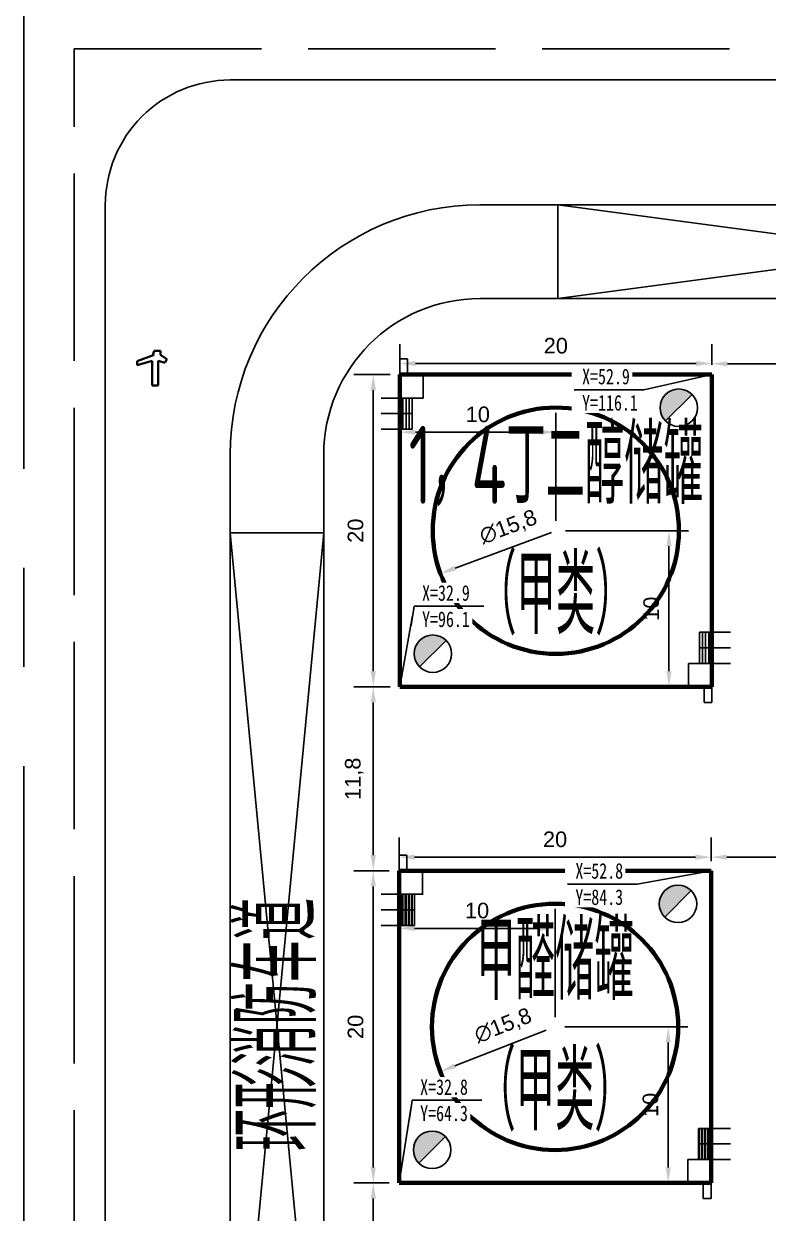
# Model space of a CAD drawing. Header units: millimetres. Extents: x 3176 to 4017, y 1682 to 2277.
# Drawn here: x 3325 to 3372.7, y 2051.6 to 2127.8 of the extents above; entities that cross this region are included whole.
import ezdxf
from ezdxf.enums import TextEntityAlignment as Align

# ---------------------------------------------------------------- set-up
doc = ezdxf.new("R2010")
doc.units = ezdxf.units.MM
doc.linetypes.add('ACAD_ISO02W100', pattern=[15, 12, -3])
doc.linetypes.add('CENTER', pattern=[50.8, 31.75, -6.35, 6.35, -6.35])
for name, color, linetype, lineweight in [('14-消防', 12, 'Continuous', 25), ('16-储罐', 32, 'Continuous', 80), ('18-环形消防车道', 252, 'Continuous', 25), ('19-楼梯', 126, 'Continuous', 25), ('19-楼梯 @ 1', 126, 'Continuous', 25), ('2-文本 @ 1', 7, 'Continuous', 25), ('20-排水渠', 71, 'Continuous', 25), ('23-标注', 7, 'Continuous', 25), ('24-隔堤', 175, 'Continuous', 80), ('25-坐标2', 7, 'Continuous', 25), ('5-道路线', 7, 'ACAD_ISO02W100', 25), ('6-道路中心黄线', 50, 'CENTER', 25), ('7-建筑外沿', 7, 'Continuous', 25)]:
    doc.layers.add(name, color=color, linetype=linetype, lineweight=lineweight)
doc.styles.add('5mm', font='gbenor.shx', dxfattribs={"width": 0.7, "height": 5, "bigfont": 'gbcbig.shx'})
doc.styles.add('Dim_Coord', font='txt', dxfattribs={"width": 0.75})
doc.styles.get("Standard").update_dxf_attribs({"font": 'arial.ttf'})
doc.dimstyles.new('ISO-25', dxfattribs={"dimtxt": 1, "dimasz": 1, "dimexe": 1.25, "dimexo": 0.625, "dimtad": 1, "dimdec": 1, "dimtxsty": 'Standard', "dimcen": 2.5, "dimadec": 0, "dimazin": 0, "dimtfac": 1, "dimtdec": 1, "dimtmove": 0, "dimatfit": 3, "dimfxl": 0, "dimarcsym": 0})

# ---------------------------------------------------------------- blocks, each defined once
blk = doc.blocks.new('消防拴')
at = {"layer": '6-道路中心黄线', "true_color": 0x991b1e}
h = blk.add_hatch(color=244, dxfattribs=at)
h.dxf.hatch_style = 1
h.paths.add_polyline_path([(2870.019, 1133.538, 0.668179), (2867.971, 1132.689, 0.198912), (2868.322, 1131.841)])
at = {"layer": '14-消防'}
blk.add_line((2868.322, 1131.841), (2870.019, 1133.538), dxfattribs=at)
blk.add_circle((2869.171, 1132.689), 1.2, dxfattribs=at)
blk = doc.blocks.new('*D65')
at = {"layer": '23-标注', "color": 0, "lineweight": -2, "transparency": 16777216}
for p, q in [((3349.062, 2105.921), (3349.062, 2107.255)), ((3369.062, 2105.921), (3369.062, 2107.255)), ((3350.062, 2106.005), (3368.062, 2106.005))]:
    blk.add_line(p, q, dxfattribs=at)
at = {"layer": '23-标注', "color": 0, "transparency": 16777216}
for points in [[(3350.062, 2106.172), (3350.062, 2105.838), (3349.062, 2106.005)], [(3368.062, 2106.172), (3368.062, 2105.838), (3369.062, 2106.005)]]:
    blk.add_solid(points, dxfattribs=at)
at = {"layer": 'Defpoints', "color": 0, "transparency": 16777216}
for p in [(3369.062, 2106.005), (3349.062, 2105.296), (3369.062, 2105.296)]:
    blk.add_point(p, dxfattribs=at)
at = {"layer": '23-标注', "color": 0, "transparency": 16777216, "insert": (3359.062, 2107.141), "char_height": 1, "attachment_point": 5}
blk.add_mtext('20', dxfattribs=at)
blk = doc.blocks.new('*D67')
at = {"layer": '23-标注', "color": 0, "lineweight": -2, "transparency": 16777216}
for p, q in [((3349.012, 2074.137), (3349.012, 2075.634)), ((3369.012, 2074.137), (3369.012, 2075.634)), ((3350.012, 2074.384), (3368.012, 2074.384))]:
    blk.add_line(p, q, dxfattribs=at)
at = {"layer": '23-标注', "color": 0, "transparency": 16777216}
for points in [[(3350.012, 2074.551), (3350.012, 2074.218), (3349.012, 2074.384)], [(3368.012, 2074.551), (3368.012, 2074.218), (3369.012, 2074.384)]]:
    blk.add_solid(points, dxfattribs=at)
at = {"layer": 'Defpoints', "color": 0, "transparency": 16777216}
for p in [(3369.012, 2074.384), (3349.012, 2073.512), (3369.012, 2073.512)]:
    blk.add_point(p, dxfattribs=at)
at = {"layer": '23-标注', "color": 0, "transparency": 16777216, "insert": (3359.012, 2075.52), "char_height": 1, "attachment_point": 5}
blk.add_mtext('20', dxfattribs=at)
blk = doc.blocks.new('*D70')
at = {"layer": '23-标注', "color": 0, "lineweight": -2, "transparency": 16777216}
for p, q in [((3369.062, 2105.921), (3369.062, 2107.232)), ((3380.842, 2105.921), (3380.842, 2107.232)), ((3370.062, 2105.982), (3379.842, 2105.982))]:
    blk.add_line(p, q, dxfattribs=at)
at = {"layer": '23-标注', "color": 0, "transparency": 16777216}
for points in [[(3370.062, 2106.149), (3370.062, 2105.815), (3369.062, 2105.982)], [(3379.842, 2106.149), (3379.842, 2105.815), (3380.842, 2105.982)]]:
    blk.add_solid(points, dxfattribs=at)
at = {"layer": 'Defpoints', "color": 0, "transparency": 16777216}
for p in [(3380.842, 2105.982), (3369.062, 2105.296), (3380.842, 2105.296)]:
    blk.add_point(p, dxfattribs=at)
at = {"layer": '23-标注', "color": 0, "transparency": 16777216, "insert": (3374.952, 2107.208), "char_height": 1, "attachment_point": 5}
blk.add_mtext('11,8', dxfattribs=at)
blk = doc.blocks.new('*D71')
at = {"layer": '23-标注', "color": 0, "lineweight": -2, "transparency": 16777216}
for p, q in [((3369.012, 2074.137), (3369.012, 2075.634)), ((3380.792, 2074.403), (3380.792, 2075.634)), ((3370.012, 2074.384), (3379.792, 2074.384))]:
    blk.add_line(p, q, dxfattribs=at)
at = {"layer": '23-标注', "color": 0, "transparency": 16777216}
for points in [[(3370.012, 2074.551), (3370.012, 2074.218), (3369.012, 2074.384)], [(3379.792, 2074.551), (3379.792, 2074.218), (3380.792, 2074.384)]]:
    blk.add_solid(points, dxfattribs=at)
at = {"layer": 'Defpoints', "color": 0, "transparency": 16777216}
for p in [(3380.792, 2074.384), (3369.012, 2073.512), (3380.792, 2073.778)]:
    blk.add_point(p, dxfattribs=at)
at = {"layer": '23-标注', "color": 0, "transparency": 16777216, "insert": (3374.902, 2075.61), "char_height": 1, "attachment_point": 5}
blk.add_mtext('11,8', dxfattribs=at)
blk = doc.blocks.new('*D73')
at = {"layer": '23-标注', "color": 0, "lineweight": -2, "transparency": 16777216}
blk.add_line((3358.778, 2095.191), (3352.604, 2092.895), dxfattribs=at)
at = {"layer": '23-标注', "color": 0, "transparency": 16777216}
blk.add_solid([(3352.546, 2093.051), (3352.662, 2092.738), (3351.666, 2092.546)], dxfattribs=at)
at = {"layer": 'Defpoints', "color": 0, "transparency": 16777216}
for p in [(3366.457, 2098.046), (3351.666, 2092.546)]:
    blk.add_point(p, dxfattribs=at)
at = {"layer": '23-标注', "color": 0, "transparency": 16777216, "insert": (3356.031, 2095.495), "char_height": 1, "attachment_point": 5, "rotation": 20.39787}
blk.add_mtext('∅15,8', dxfattribs=at)
blk = doc.blocks.new('*D76')
at = {"layer": '23-标注', "color": 0, "lineweight": -2, "transparency": 16777216}
blk.add_line((3358.444, 2063.29), (3352.592, 2061.011), dxfattribs=at)
at = {"layer": '23-标注', "color": 0, "transparency": 16777216}
blk.add_solid([(3352.532, 2061.166), (3352.653, 2060.856), (3351.66, 2060.648)], dxfattribs=at)
at = {"layer": 'Defpoints', "color": 0, "transparency": 16777216}
for p in [(3366.364, 2066.376), (3351.66, 2060.648)]:
    blk.add_point(p, dxfattribs=at)
at = {"layer": '23-标注', "color": 0, "transparency": 16777216, "insert": (3355.692, 2063.552), "char_height": 1, "attachment_point": 5, "rotation": 21.28269}
blk.add_mtext('∅15,8', dxfattribs=at)
blk = doc.blocks.new('*D91')
at = {"layer": '23-标注', "color": 0, "lineweight": -2, "transparency": 16777216}
for p, q in [((3359.687, 2095.296), (3367.564, 2095.296)), ((3366.314, 2086.296), (3366.314, 2094.296)), ((3368.437, 2085.296), (3365.064, 2085.296))]:
    blk.add_line(p, q, dxfattribs=at)
at = {"layer": '23-标注', "color": 0, "transparency": 16777216}
for points in [[(3366.147, 2094.296), (3366.481, 2094.296), (3366.314, 2095.296)], [(3366.147, 2086.296), (3366.481, 2086.296), (3366.314, 2085.296)]]:
    blk.add_solid(points, dxfattribs=at)
at = {"layer": 'Defpoints', "color": 0, "transparency": 16777216}
for p in [(3359.062, 2095.296), (3366.314, 2095.296), (3369.062, 2085.296)]:
    blk.add_point(p, dxfattribs=at)
at = {"layer": '23-标注', "color": 0, "transparency": 16777216, "insert": (3365.178, 2090.296), "char_height": 1, "attachment_point": 5, "rotation": 90}
blk.add_mtext('10', dxfattribs=at)
blk = doc.blocks.new('*D92')
at = {"layer": '23-标注', "color": 0, "lineweight": -2, "transparency": 16777216}
for p, q in [((3349.062, 2104.671), (3349.062, 2100.356)), ((3359.062, 2095.921), (3359.062, 2102.856)), ((3350.062, 2101.606), (3358.062, 2101.606))]:
    blk.add_line(p, q, dxfattribs=at)
at = {"layer": '23-标注', "color": 0, "transparency": 16777216}
for points in [[(3350.062, 2101.773), (3350.062, 2101.44), (3349.062, 2101.606)], [(3358.062, 2101.773), (3358.062, 2101.44), (3359.062, 2101.606)]]:
    blk.add_solid(points, dxfattribs=at)
at = {"layer": 'Defpoints', "color": 0, "transparency": 16777216}
for p in [(3349.062, 2105.296), (3359.062, 2101.606), (3359.062, 2095.296)]:
    blk.add_point(p, dxfattribs=at)
at = {"layer": '23-标注', "color": 0, "transparency": 16777216, "insert": (3354.062, 2102.742), "char_height": 1, "attachment_point": 5}
blk.add_mtext('10', dxfattribs=at)
blk = doc.blocks.new('*D97')
at = {"layer": '23-标注', "color": 0, "lineweight": -2, "transparency": 16777216}
for p, q in [((3359.637, 2063.512), (3367.515, 2063.512)), ((3366.265, 2054.512), (3366.265, 2062.512)), ((3368.387, 2053.512), (3365.015, 2053.512))]:
    blk.add_line(p, q, dxfattribs=at)
at = {"layer": '23-标注', "color": 0, "transparency": 16777216}
for points in [[(3366.098, 2062.512), (3366.431, 2062.512), (3366.265, 2063.512)], [(3366.098, 2054.512), (3366.431, 2054.512), (3366.265, 2053.512)]]:
    blk.add_solid(points, dxfattribs=at)
at = {"layer": 'Defpoints', "color": 0, "transparency": 16777216}
for p in [(3359.012, 2063.512), (3366.265, 2063.512), (3369.012, 2053.512)]:
    blk.add_point(p, dxfattribs=at)
at = {"layer": '23-标注', "color": 0, "transparency": 16777216, "insert": (3365.129, 2058.512), "char_height": 1, "attachment_point": 5, "rotation": 90}
blk.add_mtext('10', dxfattribs=at)
blk = doc.blocks.new('*D98')
at = {"layer": '23-标注', "color": 0, "lineweight": -2, "transparency": 16777216}
for p, q in [((3349.012, 2072.887), (3349.012, 2068.572)), ((3359.012, 2064.137), (3359.012, 2071.072)), ((3350.012, 2069.822), (3358.012, 2069.822))]:
    blk.add_line(p, q, dxfattribs=at)
at = {"layer": '23-标注', "color": 0, "transparency": 16777216}
for points in [[(3350.012, 2069.989), (3350.012, 2069.655), (3349.012, 2069.822)], [(3358.012, 2069.989), (3358.012, 2069.655), (3359.012, 2069.822)]]:
    blk.add_solid(points, dxfattribs=at)
at = {"layer": 'Defpoints', "color": 0, "transparency": 16777216}
for p in [(3349.012, 2073.512), (3359.012, 2069.822), (3359.012, 2063.512)]:
    blk.add_point(p, dxfattribs=at)
at = {"layer": '23-标注', "color": 0, "transparency": 16777216, "insert": (3354.012, 2070.958), "char_height": 1, "attachment_point": 5}
blk.add_mtext('10', dxfattribs=at)
blk = doc.blocks.new('*D101')
at = {"layer": '23-标注', "color": 0, "lineweight": -2, "transparency": 16777216}
for p, q in [((3348.437, 2105.296), (3346.115, 2105.296)), ((3347.365, 2104.296), (3347.365, 2086.296)), ((3348.437, 2085.296), (3346.115, 2085.296))]:
    blk.add_line(p, q, dxfattribs=at)
at = {"layer": '23-标注', "color": 0, "transparency": 16777216}
for points in [[(3347.198, 2104.296), (3347.531, 2104.296), (3347.365, 2105.296)], [(3347.198, 2086.296), (3347.531, 2086.296), (3347.365, 2085.296)]]:
    blk.add_solid(points, dxfattribs=at)
at = {"layer": 'Defpoints', "color": 0, "transparency": 16777216}
for p in [(3349.062, 2105.296), (3347.365, 2085.296), (3349.062, 2085.296)]:
    blk.add_point(p, dxfattribs=at)
at = {"layer": '23-标注', "color": 0, "transparency": 16777216, "insert": (3346.229, 2095.296), "char_height": 1, "attachment_point": 5, "rotation": 90}
blk.add_mtext('20', dxfattribs=at)
blk = doc.blocks.new('*D102')
at = {"layer": '23-标注', "color": 0, "lineweight": -2, "transparency": 16777216}
for p, q in [((3348.387, 2073.512), (3346.115, 2073.512)), ((3347.365, 2072.512), (3347.365, 2054.512)), ((3348.387, 2053.512), (3346.115, 2053.512))]:
    blk.add_line(p, q, dxfattribs=at)
at = {"layer": '23-标注', "color": 0, "transparency": 16777216}
for points in [[(3347.198, 2072.512), (3347.531, 2072.512), (3347.365, 2073.512)], [(3347.198, 2054.512), (3347.531, 2054.512), (3347.365, 2053.512)]]:
    blk.add_solid(points, dxfattribs=at)
at = {"layer": 'Defpoints', "color": 0, "transparency": 16777216}
for p in [(3349.012, 2073.512), (3347.365, 2053.512), (3349.012, 2053.512)]:
    blk.add_point(p, dxfattribs=at)
at = {"layer": '23-标注', "color": 0, "transparency": 16777216, "insert": (3346.229, 2063.512), "char_height": 1, "attachment_point": 5, "rotation": 90}
blk.add_mtext('20', dxfattribs=at)
blk = doc.blocks.new('*D107')
at = {"layer": '23-标注', "color": 0, "lineweight": -2, "transparency": 16777216}
for p, q in [((3348.437, 2085.296), (3346.115, 2085.296)), ((3347.365, 2084.296), (3347.365, 2074.512)), ((3348.387, 2073.512), (3346.115, 2073.512))]:
    blk.add_line(p, q, dxfattribs=at)
at = {"layer": '23-标注', "color": 0, "transparency": 16777216}
for points in [[(3347.198, 2084.296), (3347.531, 2084.296), (3347.365, 2085.296)], [(3347.198, 2074.512), (3347.531, 2074.512), (3347.365, 2073.512)]]:
    blk.add_solid(points, dxfattribs=at)
at = {"layer": 'Defpoints', "color": 0, "transparency": 16777216}
for p in [(3349.062, 2085.296), (3347.365, 2073.512), (3349.012, 2073.512)]:
    blk.add_point(p, dxfattribs=at)
at = {"layer": '23-标注', "color": 0, "transparency": 16777216, "insert": (3346.139, 2079.404), "char_height": 1, "attachment_point": 5, "rotation": 90}
blk.add_mtext('11,8', dxfattribs=at)
blk = doc.blocks.new('*D109')
at = {"layer": '23-标注', "color": 0, "lineweight": -2, "transparency": 16777216}
for p, q in [((3348.387, 2053.512), (3346.115, 2053.512)), ((3347.365, 2052.512), (3347.365, 2040.178)), ((3348.487, 2039.178), (3346.115, 2039.178))]:
    blk.add_line(p, q, dxfattribs=at)
at = {"layer": '23-标注', "color": 0, "transparency": 16777216}
for points in [[(3347.198, 2052.512), (3347.531, 2052.512), (3347.365, 2053.512)], [(3347.198, 2040.178), (3347.531, 2040.178), (3347.365, 2039.178)]]:
    blk.add_solid(points, dxfattribs=at)
at = {"layer": 'Defpoints', "color": 0, "transparency": 16777216}
for p in [(3349.012, 2053.512), (3347.365, 2039.178), (3349.112, 2039.178)]:
    blk.add_point(p, dxfattribs=at)
at = {"layer": '23-标注', "color": 0, "transparency": 16777216, "insert": (3346.139, 2046.345), "char_height": 1, "attachment_point": 5, "rotation": 90}
blk.add_mtext('14,3', dxfattribs=at)
blk = doc.blocks.new('*U120')
at = {"char_height": 1, "style": 'Dim_Coord', "bg_fill": 3, "box_fill_scale": 1.15, "bg_fill_color": 256, "bg_fill_transparency": 0}
for s, insert, attachment_point in [(' X=52.8', (-4.463, 0.333), 7), (' Y=84.3', (-4.463, -0.333), 1)]:
    blk.add_mtext(s, dxfattribs=dict(at, insert=insert, attachment_point=attachment_point))
at = {"color": 0}
blk.add_line((0, 0), (-4.463, 0), dxfattribs=at)
blk = doc.blocks.new('*U121')
at = {"char_height": 1, "style": 'Dim_Coord', "bg_fill": 3, "box_fill_scale": 1.15, "bg_fill_color": 256, "bg_fill_transparency": 0}
for s, insert, attachment_point in [(' X=32.8', (0, 0.333), 7), (' Y=64.3', (0, -0.333), 1)]:
    blk.add_mtext(s, dxfattribs=dict(at, insert=insert, attachment_point=attachment_point))
at = {"color": 0}
blk.add_line((0, 0), (4.463, 0), dxfattribs=at)
blk = doc.blocks.new('*U122')
at = {"char_height": 1, "style": 'Dim_Coord', "bg_fill": 3, "box_fill_scale": 1.15, "bg_fill_color": 256, "bg_fill_transparency": 0}
for s, insert, attachment_point in [(' X=32.9', (0, 0.333), 7), (' Y=96.1', (0, -0.333), 1)]:
    blk.add_mtext(s, dxfattribs=dict(at, insert=insert, attachment_point=attachment_point))
at = {"color": 0}
blk.add_line((0, 0), (4.463, 0), dxfattribs=at)
blk = doc.blocks.new('*U123')
at = {"char_height": 1, "style": 'Dim_Coord', "bg_fill": 3, "box_fill_scale": 1.15, "bg_fill_color": 256, "bg_fill_transparency": 0}
for s, insert, attachment_point in [(' X=52.9', (-4.463, 0.333), 7), (' Y=116.1', (-4.463, -0.333), 1)]:
    blk.add_mtext(s, dxfattribs=dict(at, insert=insert, attachment_point=attachment_point))
at = {"color": 0}
blk.add_line((0, 0), (-4.463, 0), dxfattribs=at)

msp = doc.modelspace()

# ---------------------------------------------------------------- linework, layer by layer
for q in [(3363.19, 2124.168), (3379.19, 2124.168)]:
    msp.add_line((3371.19, 2124.168), q)
at = {"layer": '14-消防', "lineweight": 40}
for p, q in [((3333.225, 2106.533), (3333.319, 2106.812)), ((3333.319, 2106.812), (3333.731, 2106.812)), ((3333.731, 2106.812), (3333.731, 2106.551)), ((3332.233, 2106.159), (3333.319, 2106.569)), ((3332.236, 2105.892), (3332.233, 2106.159)), ((3333.19, 2106.168), (3332.236, 2105.892)), ((3333.19, 2104.591), (3333.19, 2106.168)), ((3333.319, 2106.569), (3333.319, 2106.569)), ((3334.032, 2106.058), (3333.582, 2106.168)), ((3333.582, 2106.168), (3333.582, 2104.591)), ((3333.731, 2106.551), (3334.137, 2106.277)), ((3334.137, 2106.277), (3334.018, 2106.062)), ((3333.582, 2104.591), (3333.19, 2104.591))]:
    msp.add_line(p, q, dxfattribs=at)
at = {"layer": '16-储罐'}
for centre in [(3359.062, 2095.296), (3359.012, 2063.512)]:
    msp.add_circle(centre, 7.89, dxfattribs=at)
at = {"layer": '18-环形消防车道'}
for p, q in [((3404.19, 2116.168), (3354.19, 2116.168)), ((3359.19, 2110.168), (3359.19, 2116.168)), ((3359.19, 2116.168), (3404.19, 2110.168)), ((3404.19, 2116.168), (3359.19, 2110.168)), ((3404.19, 2110.168), (3354.19, 2110.168)), ((3338.19, 2100.168), (3338.19, 2027.168)), ((3344.19, 2027.168), (3344.19, 2100.168)), ((3344.19, 2095.168), (3338.19, 2095.168)), ((3338.19, 2095.168), (3344.19, 2032.168)), ((3344.19, 2095.168), (3338.19, 2032.168))]:
    msp.add_line(p, q, dxfattribs=at)
for radius in [16, 10]:
    msp.add_arc((3354.19, 2100.168), radius, 90, 180, dxfattribs=at)
at = {"layer": '19-楼梯'}
for p, q in [((3349.862, 2103.796), (3347.862, 2103.796)), ((3349.062, 2103.796), (3349.062, 2101.796)), ((3349.262, 2103.796), (3349.262, 2101.796)), ((3349.462, 2103.796), (3349.462, 2101.796)), ((3349.862, 2103.796), (3349.662, 2103.796)), ((3349.662, 2103.796), (3349.662, 2101.796)), ((3349.862, 2101.796), (3349.862, 2103.796)), ((3349.862, 2102.796), (3347.862, 2102.796)), ((3347.862, 2101.796), (3349.862, 2101.796)), ((3370.262, 2088.796), (3368.262, 2088.796)), ((3368.262, 2088.796), (3368.262, 2086.796)), ((3368.462, 2086.796), (3368.462, 2088.796)), ((3368.662, 2086.796), (3368.662, 2088.796)), ((3368.862, 2086.796), (3368.862, 2088.796)), ((3369.062, 2086.796), (3369.062, 2088.796)), ((3368.262, 2087.796), (3370.262, 2087.796)), ((3368.262, 2086.796), (3370.262, 2086.796)), ((3368.262, 2086.796), (3368.462, 2086.796)), ((3349.862, 2072.012), (3347.862, 2072.012)), ((3350.012, 2072.012), (3348.012, 2072.012)), ((3349.062, 2072.012), (3349.062, 2070.012)), ((3349.212, 2072.012), (3349.212, 2070.012)), ((3349.262, 2072.012), (3349.262, 2070.012)), ((3349.412, 2072.012), (3349.412, 2070.012)), ((3349.462, 2072.012), (3349.462, 2070.012)), ((3349.612, 2072.012), (3349.612, 2070.012)), ((3349.862, 2072.012), (3349.662, 2072.012)), ((3349.662, 2072.012), (3349.662, 2070.012)), ((3350.012, 2072.012), (3349.812, 2072.012)), ((3349.812, 2072.012), (3349.812, 2070.012)), ((3349.862, 2070.012), (3349.862, 2072.012)), ((3350.012, 2070.012), (3350.012, 2072.012)), ((3349.862, 2071.012), (3347.862, 2071.012)), ((3350.012, 2071.012), (3348.012, 2071.012)), ((3347.862, 2070.012), (3349.862, 2070.012)), ((3348.012, 2070.012), (3350.012, 2070.012)), ((3370.212, 2057.012), (3368.212, 2057.012)), ((3368.212, 2057.012), (3368.212, 2055.012)), ((3370.262, 2057.012), (3368.262, 2057.012)), ((3368.262, 2057.012), (3368.262, 2055.012)), ((3368.412, 2055.012), (3368.412, 2057.012)), ((3368.462, 2055.012), (3368.462, 2057.012)), ((3368.612, 2055.012), (3368.612, 2057.012)), ((3368.662, 2055.012), (3368.662, 2057.012)), ((3368.812, 2055.012), (3368.812, 2057.012)), ((3368.862, 2055.012), (3368.862, 2057.012)), ((3369.012, 2055.012), (3369.012, 2057.012)), ((3369.062, 2055.012), (3369.062, 2057.012)), ((3368.212, 2056.012), (3370.212, 2056.012)), ((3368.262, 2056.012), (3370.262, 2056.012)), ((3368.212, 2055.012), (3370.212, 2055.012)), ((3368.212, 2055.012), (3368.412, 2055.012)), ((3368.262, 2055.012), (3370.262, 2055.012)), ((3368.262, 2055.012), (3368.462, 2055.012))]:
    msp.add_line(p, q, dxfattribs=at)
at = {"layer": '20-排水渠'}
for p, q in [((3349.062, 2106.296), (3349.562, 2106.296)), ((3349.062, 2106.296), (3349.062, 2105.296)), ((3349.562, 2106.296), (3349.562, 2105.796)), ((3349.062, 2105.296), (3349.062, 2103.796)), ((3349.562, 2105.796), (3349.562, 2105.296)), ((3349.562, 2105.296), (3350.562, 2105.296)), ((3350.562, 2105.296), (3350.562, 2103.796)), ((3350.562, 2103.796), (3349.062, 2103.796)), ((3367.562, 2085.296), (3367.562, 2086.796)), ((3367.562, 2086.796), (3369.062, 2086.796)), ((3369.062, 2085.296), (3369.062, 2086.796)), ((3368.562, 2085.296), (3367.562, 2085.296)), ((3368.562, 2084.796), (3368.562, 2085.296)), ((3368.562, 2084.296), (3368.562, 2084.796)), ((3369.062, 2084.296), (3369.062, 2085.296)), ((3369.062, 2084.296), (3368.562, 2084.296)), ((3349.012, 2074.512), (3349.512, 2074.512)), ((3349.012, 2074.512), (3349.012, 2073.512)), ((3349.512, 2074.512), (3349.512, 2074.012)), ((3349.512, 2074.012), (3349.512, 2073.512)), ((3349.012, 2073.512), (3349.012, 2072.012)), ((3349.512, 2073.512), (3350.512, 2073.512)), ((3350.512, 2073.512), (3350.512, 2072.012)), ((3350.512, 2072.012), (3349.012, 2072.012)), ((3350.562, 2072.012), (3349.062, 2072.012)), ((3367.512, 2053.512), (3367.512, 2055.012)), ((3367.512, 2055.012), (3369.012, 2055.012)), ((3369.012, 2053.512), (3369.012, 2055.012)), ((3368.512, 2053.512), (3367.512, 2053.512)), ((3368.512, 2053.012), (3368.512, 2053.512)), ((3369.012, 2052.512), (3369.012, 2053.512)), ((3368.512, 2052.512), (3368.512, 2053.012)), ((3369.012, 2052.512), (3368.512, 2052.512))]:
    msp.add_line(p, q, dxfattribs=at)
at = {"layer": '24-隔堤'}
for p, q in [((3349.062, 2085.296), (3349.062, 2105.296)), ((3349.062, 2105.296), (3359.062, 2105.296)), ((3359.062, 2105.296), (3369.062, 2105.296)), ((3369.062, 2105.296), (3369.062, 2085.296)), ((3369.062, 2085.296), (3349.062, 2085.296)), ((3349.012, 2053.512), (3349.012, 2073.512)), ((3349.012, 2073.512), (3359.012, 2073.512)), ((3359.012, 2073.512), (3369.012, 2073.512)), ((3369.012, 2073.512), (3369.012, 2053.512)), ((3369.012, 2053.512), (3349.012, 2053.512))]:
    msp.add_line(p, q, dxfattribs=at)
at = {"layer": '5-道路线'}
for p, q in [((3328.19, 2126.168), (3414.19, 2126.168)), ((3328.19, 2001.168), (3328.19, 2126.168))]:
    msp.add_line(p, q, dxfattribs=at)
at = {"layer": '6-道路中心黄线'}
msp.add_lwpolyline([(3324.964, 2200.668), (3607.69, 2200.668), (3607.69, 1997.668), (3324.964, 1997.668)], close=True, dxfattribs=at)
at = {"layer": '7-建筑外沿'}
msp.add_lwpolyline([(3330.19, 2116.168, -0.414214), (3338.19, 2124.168), (3404.19, 2124.168, -0.414214), (3412.19, 2116.168), (3412.19, 2011.168, -0.414214), (3404.19, 2003.168), (3338.19, 2003.168, -0.414214), (3330.19, 2011.168)], format="xyb", close=True, dxfattribs=at)

# ---------------------------------------------------------------- block references
at = {"layer": '6-道路中心黄线'}
for p in [(497.77, 970.485), (482.012, 954.728), (497.72, 938.701), (481.963, 922.944)]:
    msp.add_blockref('消防拴', p, dxfattribs=at)

# ---------------------------------------------------------------- texts
at = {"layer": '19-楼梯 @ 1', "char_height": 5, "attachment_point": 5, "style": '5mm'}
for s, width, heights, insert in [('{\\C7;1，4丁二醇储罐\\P（甲类）}', 19.73769, [34.269], (3359.062, 2095.296)), ('{\\C7;甲醛储罐\\P（甲类）}', 16.91782, [35.734], (3359.012, 2063.512))]:
    msp.add_mtext_dynamic_manual_height_columns(s, width=width, gutter_width=12.5, heights=heights, dxfattribs=dict(at, insert=insert))
at = {"layer": '2-文本 @ 1', "style": '5mm', "width": 0.75}
msp.add_text('环形消防车道', height=5, rotation=90, dxfattribs=at).set_placement((3341.19, 2063.668), align=Align.MIDDLE_CENTER)

# ---------------------------------------------------------------- dimensions: what is measured, and where the dimension line sits
at = {"layer": '23-标注'}
for base, p1, p2, picture, middle in [((3369.062, 2106.005), (3349.062, 2105.296), (3369.062, 2105.296), '*D65', (3359.062, 2107.141)), ((3380.842, 2105.982), (3369.062, 2105.296), (3380.842, 2105.296), '*D70', (3374.952, 2107.208)), ((3359.062, 2101.606), (3349.062, 2105.296), (3359.062, 2095.296), '*D92', (3354.062, 2102.742)), ((3380.792, 2074.384), (3369.012, 2073.512), (3380.792, 2073.778), '*D71', (3374.902, 2075.61)), ((3369.012, 2074.384), (3349.012, 2073.512), (3369.012, 2073.512), '*D67', (3359.012, 2075.52)), ((3359.012, 2069.822), (3349.012, 2073.512), (3359.012, 2063.512), '*D98', (3354.012, 2070.958))]:
    dim = msp.add_linear_dim(base=base, p1=p1, p2=p2, dimstyle='ISO-25', dxfattribs=at)
    dim.commit()
    dim.dimension.update_dxf_attribs({"geometry": picture, "text_midpoint": middle})
for base, p1, p2, picture, middle in [((3347.365, 2085.296), (3349.062, 2105.296), (3349.062, 2085.296), '*D101', (3346.229, 2095.296)), ((3366.314, 2095.296), (3369.062, 2085.296), (3359.062, 2095.296), '*D91', (3365.178, 2090.296)), ((3347.365, 2073.512), (3349.062, 2085.296), (3349.012, 2073.512), '*D107', (3346.139, 2079.404)), ((3347.365, 2053.512), (3349.012, 2073.512), (3349.012, 2053.512), '*D102', (3346.229, 2063.512)), ((3366.265, 2063.512), (3369.012, 2053.512), (3359.012, 2063.512), '*D97', (3365.129, 2058.512)), ((3347.365, 2039.178), (3349.012, 2053.512), (3349.112, 2039.178), '*D109', (3346.139, 2046.345))]:
    dim = msp.add_linear_dim(base=base, p1=p1, p2=p2, angle=90, dimstyle='ISO-25', dxfattribs=at)
    dim.commit()
    dim.dimension.update_dxf_attribs({"geometry": picture, "text_midpoint": middle})
for p1, p2, picture, middle in [((3366.457, 2098.046), (3351.666, 2092.546), '*D73', (3356.464, 2094.33)), ((3366.364, 2066.376), (3351.66, 2060.648), '*D76', (3356.143, 2062.394))]:
    dim = msp.add_diameter_dim_2p(p1=p1, p2=p2, dimstyle='ISO-25', dxfattribs=at)
    dim.commit()
    dim.dimension.update_dxf_attribs({"geometry": picture, "text_midpoint": middle, "dimtype": 163})

# ---------------------------------------------------------------- next in the draw order: block references
at = {"layer": '25-坐标2'}
for name, p in [('*U123', (3364.698, 2104.324)), ('*U122', (3349.979, 2090.457)), ('*U120', (3364.267, 2072.654)), ('*U121', (3349.856, 2058.808))]:
    msp.add_blockref(name, p, dxfattribs=at)

# ---------------------------------------------------------------- next in the draw order: leaders
for points in [[(3369.062, 2105.296), (3364.698, 2104.324)], [(3349.062, 2085.296), (3349.979, 2090.457)], [(3369.012, 2073.512), (3364.267, 2072.654)], [(3349.012, 2053.512), (3349.856, 2058.808)]]:
    msp.add_leader(points, dimstyle='ISO-25', override={"dimldrblk": 'None'}, dxfattribs=at)

doc.saveas('drawing.dxf')
